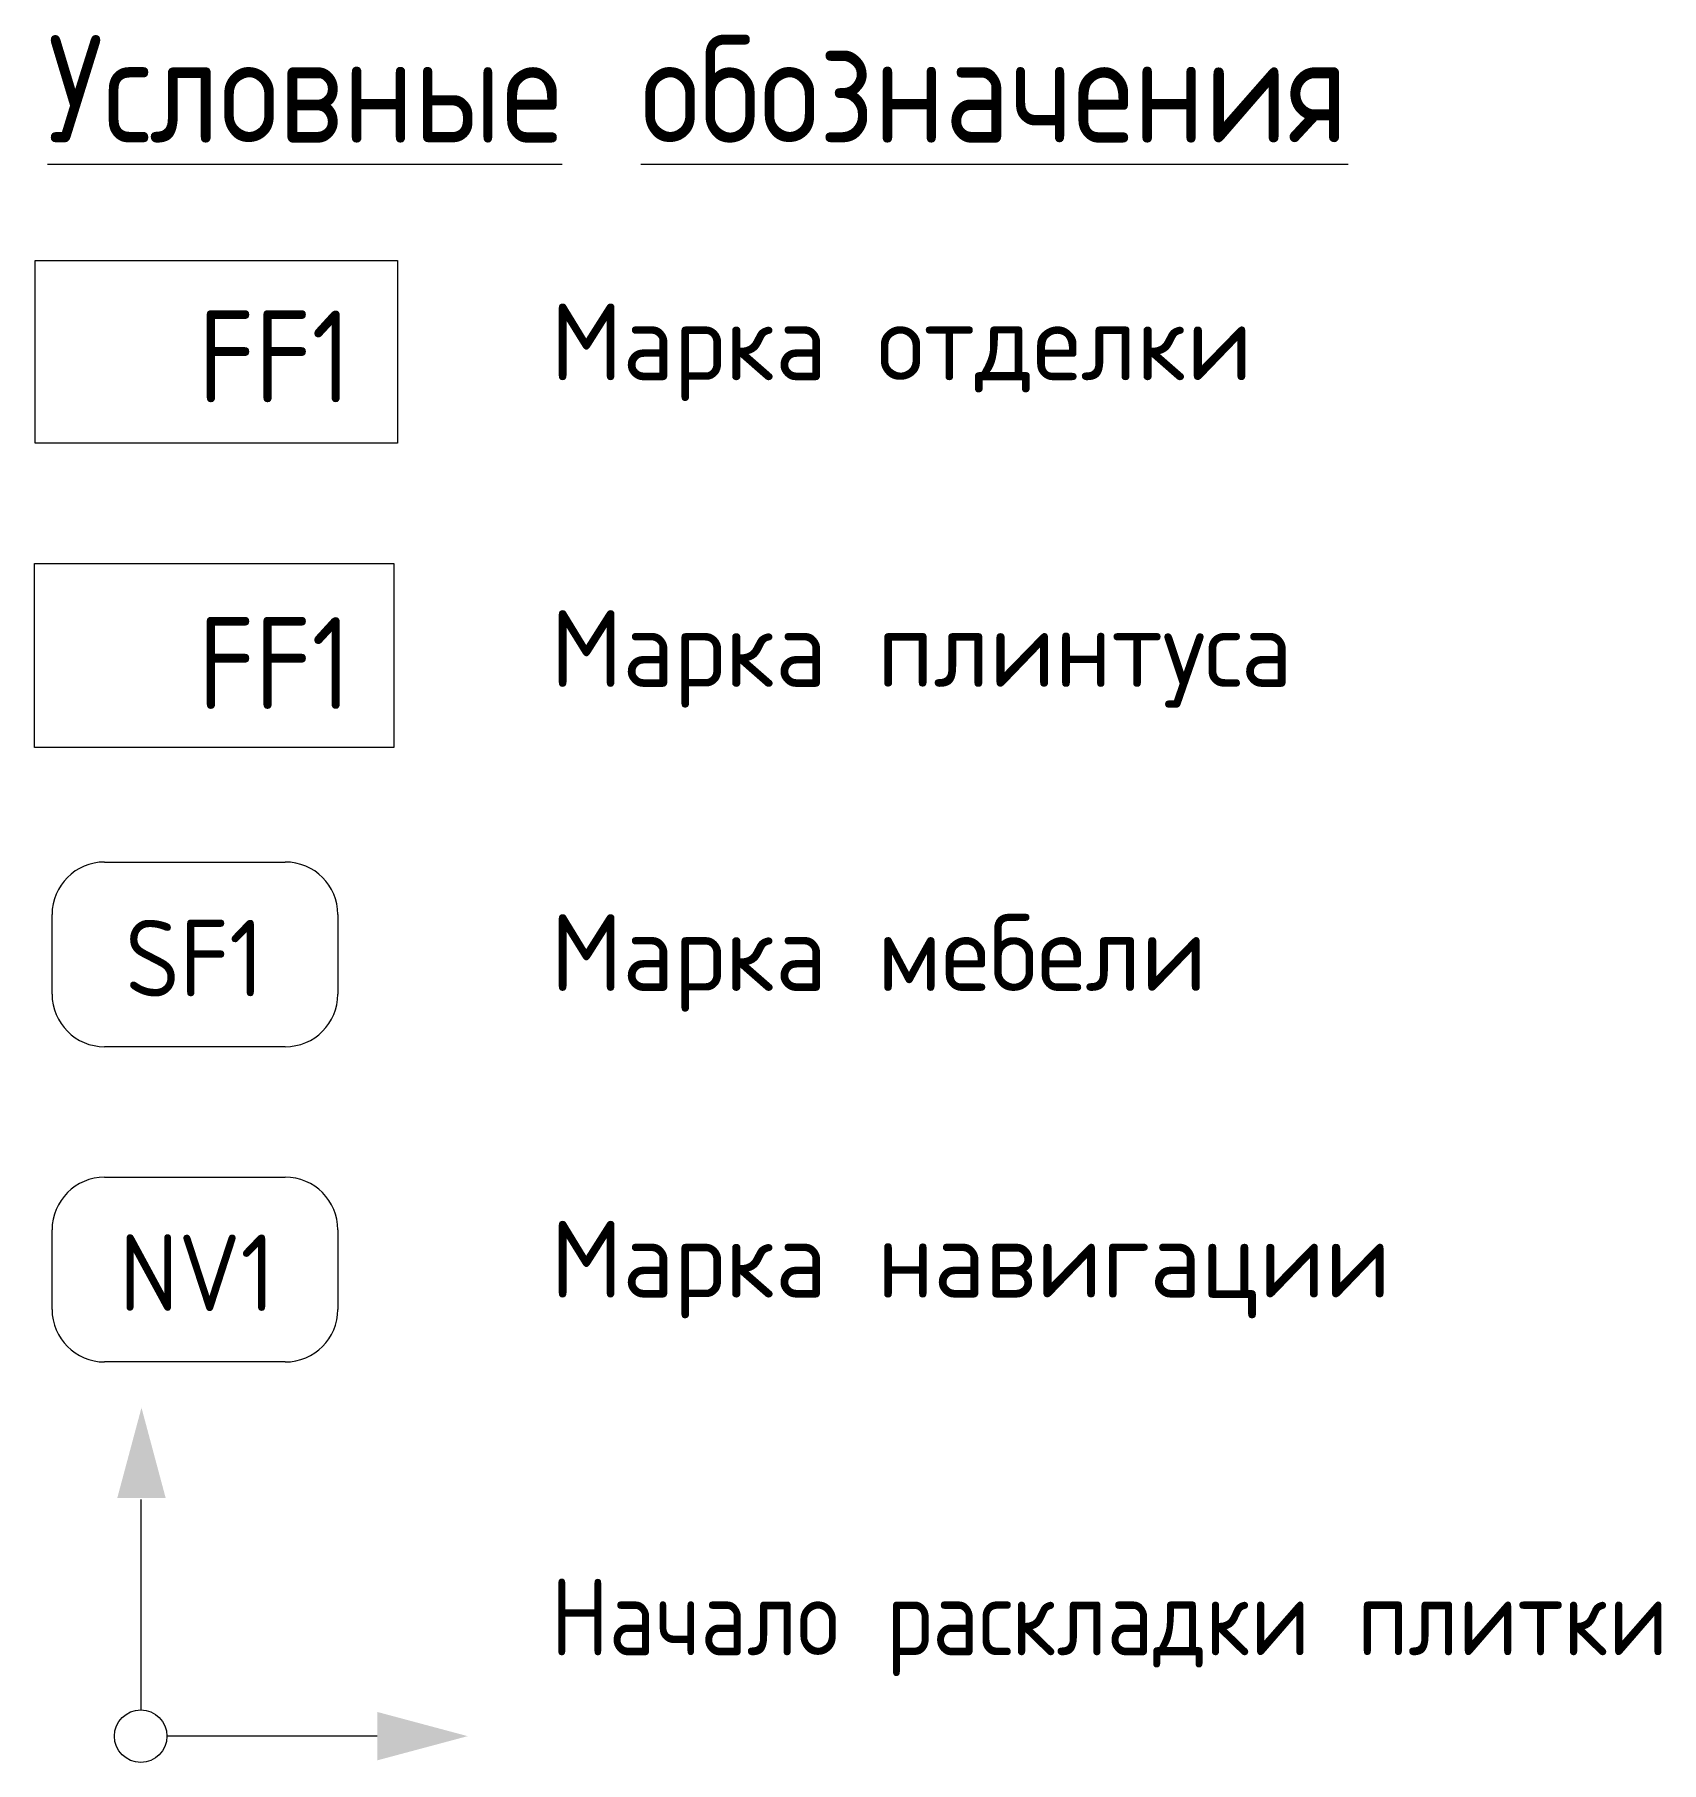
# Model space of a CAD drawing. Header units: millimetres. Extents: x 10406 to 76706, y -2377 to 12445.
# Drawn here: x 53810 to 57524, y -1987 to 1957 of the extents above; entities that cross this region are included whole.
import ezdxf

# ---------------------------------------------------------------- set-up
doc = ezdxf.new("R2010")
doc.units = ezdxf.units.MM
doc.layers.add('A-DETL', color=7, linetype='Continuous', lineweight=9)
doc.layers.add('G-ANNO-TEXT', color=7, linetype='Continuous', lineweight=9)
for name, color, linetype, lineweight, true_color in [('A-DETL-GENF-3', 1, 'Continuous', 9, 0xff0000), ('G-ANNO-TEXT-1', 7, 'Continuous', 9, 0x3c3c3c), ('G-ANNO-TEXT-2', 7, 'Continuous', 9, 0x008000), ('G-ANNO-TEXT-3', 1, 'Continuous', 9, 0xff0000)]:
    doc.layers.add(name, color=color, linetype=linetype, lineweight=lineweight, true_color=true_color)
doc.styles.add('GOST Common_4', font='GOST_Common.ttf', dxfattribs={"height": 175})
doc.styles.add('GOST Common_5', font='GOST_Common.ttf', dxfattribs={"width": 0.9, "height": 210})
doc.styles.add('GOST Common_6', font='GOST_Common.ttf', dxfattribs={"width": 0.9, "height": 245})
doc.styles.add('GOST Common_7', font='GOST_Common.ttf', dxfattribs={"width": 0.9, "height": 175})
doc.styles.add('ISOCPEUR_4', font='isocpeur.ttf', dxfattribs={"width": 0.9, "height": 175})

msp = doc.modelspace()

# ---------------------------------------------------------------- hatches: boundary and pattern name
at = {"layer": 'A-DETL-GENF-3'}
for points in [[(53998.5, -1383.9), (54109.2, -1383.9), (54053.9, -1177.4)], [(54592.1, -1982.5), (54798.6, -1927.2), (54592.1, -1871.9)]]:
    msp.add_hatch(color=256, dxfattribs=at).paths.add_polyline_path(points)

# ---------------------------------------------------------------- linework, layer by layer
at = {"layer": 'A-DETL'}
for p, q in [((53809.7, 750.1), (54629.7, 750.1)), ((53809.7, 330.1), (53809.7, 750.1)), ((54629.7, 750.1), (54629.7, 330.1)), ((54629.7, 330.1), (53809.7, 330.1)), ((53969.7, 68.3), (54382.2, 68.3)), ((53849.7, -233.3), (53849.7, -51.7)), ((54502.2, -51.7), (54502.2, -233.3)), ((54382.2, -353.3), (53969.7, -353.3)), ((53969.7, -651.3), (54382.2, -651.3)), ((53849.7, -953), (53849.7, -771.3)), ((54502.2, -771.3), (54502.2, -953)), ((54382.2, -1073), (53969.7, -1073)), ((54052.1, -1387.2), (54052.1, -1867.2)), ((54592.1, -1927.2), (54112.1, -1927.2))]:
    msp.add_line(p, q, dxfattribs=at)
msp.add_circle((54052.1, -1927.2), 60, dxfattribs=at)
for centre, start, end in [((53969.7, -51.7), 90, 180), ((54382.2, -51.7), 0, 90), ((53969.7, -233.3), 180, 270), ((54382.2, -233.3), 270, 0), ((53969.7, -771.3), 90, 180), ((54382.2, -771.3), 0, 90), ((53969.7, -953), 180, 270), ((54382.2, -953), 270, 0)]:
    msp.add_arc(centre, 120, start, end, dxfattribs=at)
at = {"layer": 'G-ANNO-TEXT-1', "flags": 128}
msp.add_lwpolyline([(53811.3, 1441.6), (54638.4, 1441.6), (54638.4, 1024.4), (53811.3, 1024.4)], close=True, dxfattribs=at)

# ---------------------------------------------------------------- texts
at = {"layer": 'G-ANNO-TEXT', "attachment_point": 1}
for s, insert, char_height, width, style in [('\\LУсловные', (53839.3, 1955.6), 245, 1550.544, 'GOST Common_6'), ('\\L\\fGOST Common|b0|i0|c204|p34|;\\W.9;\\L ', (55118.6, 1955.6), 245, 90.911, 'GOST Common_6'), ('\\Lобозначения', (55193.6, 1955.6), 245, 2111.164, 'GOST Common_6'), ('Начало', (54988, -1567.6), 175, 863.658, 'GOST Common_7'), ('\\fGOST Common|b0|i0|c204|p34|;\\W.9; ', (55700.6, -1567.6), 175, 65.658, 'GOST Common_7'), ('\\fGOST Common|b0|i0|c204|p34|;\\W.9; ', (56775.7, -1567.6), 175, 65.658, 'GOST Common_7'), ('раскладки', (55754.7, -1567.6), 175, 1237.405, 'GOST Common_7'), ('плитки', (56829.9, -1567.6), 175, 853.557, 'GOST Common_7')]:
    msp.add_mtext(s, dxfattribs=dict(at, insert=insert, char_height=char_height, width=width, style=style))
at = {"layer": 'G-ANNO-TEXT-1', "attachment_point": 1}
for s, insert, char_height, width, style in [('Марка', (54988, 1343.2), 175, 830.548, 'GOST Common_4'), ('\\fGOST Common|b0|i0|c204|p34|; ', (55673.2, 1343.2), 175, 72.954, 'GOST Common_4'), ('   FF1   ', (53839.3, 1327.3), 210, 929.316, 'GOST Common_5'), ('отделки', (55733.4, 1343.2), 175, 1099.915, 'GOST Common_4'), ('Марка', (54988, 643.2), 175, 830.548, 'GOST Common_4'), ('\\fGOST Common|b0|i0|c204|p34|; ', (55673.2, 643.2), 175, 72.954, 'GOST Common_4'), ('плинтуса', (55733.4, 643.2), 175, 1245.822, 'GOST Common_4'), ('Марка', (54988, -50.9), 175, 830.548, 'GOST Common_4'), ('\\fGOST Common|b0|i0|c204|p34|; ', (55673.2, -50.9), 175, 72.954, 'GOST Common_4'), ('мебели', (55733.4, -50.9), 175, 925.949, 'GOST Common_4'), ('Марка', (54988, -750.9), 175, 830.548, 'GOST Common_4'), ('\\fGOST Common|b0|i0|c204|p34|; ', (55673.2, -750.9), 175, 72.954, 'GOST Common_4'), ('навигации', (55733.4, -750.9), 175, 1414.177, 'GOST Common_4')]:
    msp.add_mtext(s, dxfattribs=dict(at, insert=insert, char_height=char_height, width=width, style=style))
at = {"layer": 'G-ANNO-TEXT-2', "char_height": 175, "attachment_point": 1, "style": 'ISOCPEUR_4'}
for s, insert, width in [('SF1', (54016.7, -63.7), 383.848), ('NV1', (54002.8, -782), 419.202)]:
    msp.add_mtext(s, dxfattribs=dict(at, insert=insert, width=width))
at = {"layer": 'G-ANNO-TEXT-3', "insert": (53839.3, 627.3), "char_height": 210, "width": 929.316, "attachment_point": 1, "style": 'GOST Common_5'}
msp.add_mtext('   FF1   ', dxfattribs=at)

doc.saveas('drawing.dxf')
